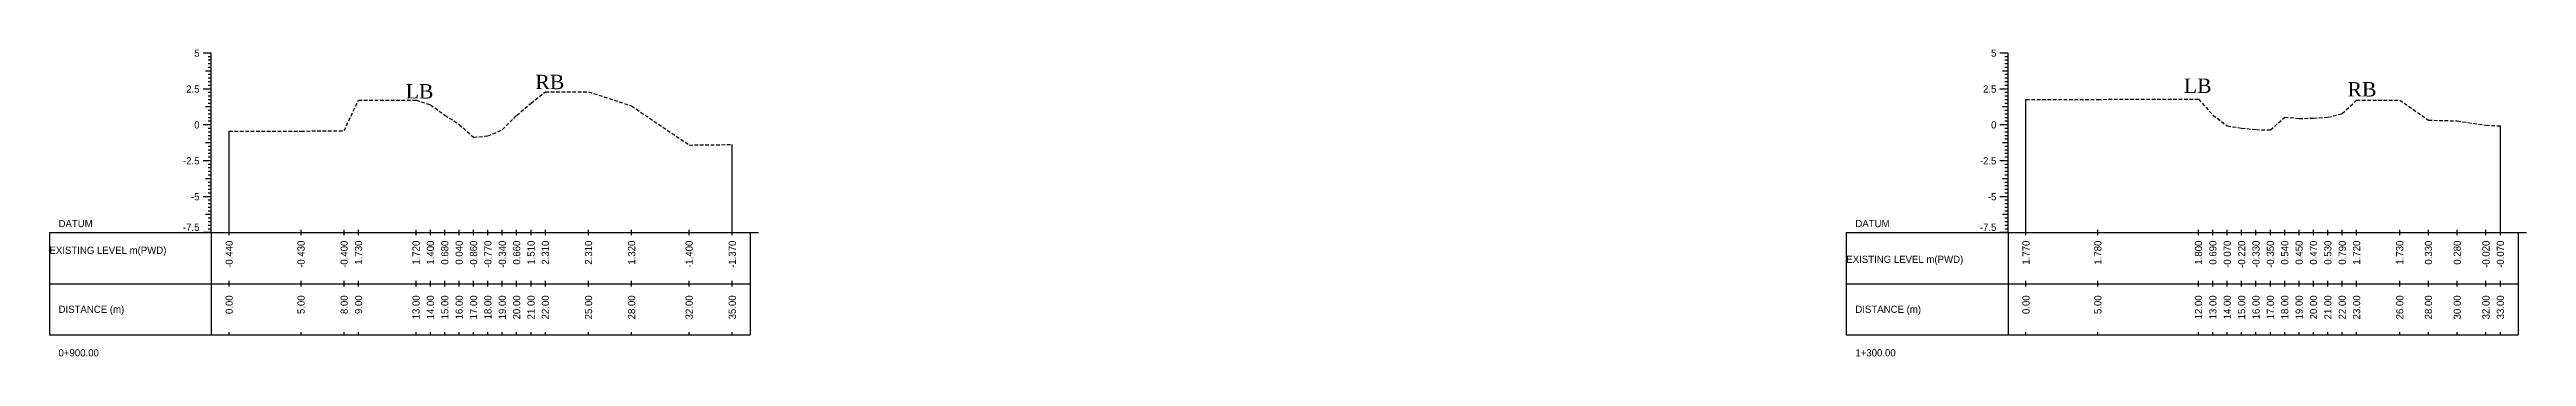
# Model space of a CAD drawing. Header units: inches. Extents: x 933 to 2044, y -1635 to -1096.
# Drawn here: x 1486 to 1658.3, y -1242.7 to -1221.3 of the extents above; entities that cross this region are included whole.
import ezdxf
from ezdxf.enums import TextEntityAlignment as Align

# ---------------------------------------------------------------- set-up
doc = ezdxf.new("R2010")
doc.units = ezdxf.units.IN
doc.header["$MEASUREMENT"] = 0
doc.linetypes.add('HIDDEN', pattern=[0.375, 0.25, -0.125])
doc.layers.add('CS_Drawing', color=7, linetype='Continuous')
doc.layers.add('GL', color=3, linetype='HIDDEN')
doc.styles.add('romans', font='romans.shx')

msp = doc.modelspace()

# ---------------------------------------------------------------- linework, layer by layer
at = {"layer": 'CS_Drawing'}
for p, q in [((1497.25, -1221.59), (1496.69, -1221.59)), ((1497.25, -1221.59), (1496.86, -1221.59)), ((1497.25, -1221.59), (1497.03, -1221.59)), ((1497.25, -1234.09), (1497.25, -1221.59)), ((1622.25, -1221.59), (1621.69, -1221.59)), ((1622.25, -1221.59), (1621.86, -1221.59)), ((1622.25, -1221.59), (1622.03, -1221.59)), ((1622.25, -1234.09), (1622.25, -1221.59)), ((1497.25, -1222.84), (1496.86, -1222.84)), ((1497.25, -1221.84), (1497.03, -1221.84)), ((1497.25, -1222.09), (1497.03, -1222.09)), ((1497.25, -1222.34), (1497.03, -1222.34)), ((1497.25, -1222.59), (1497.03, -1222.59)), ((1497.25, -1222.84), (1497.03, -1222.84)), ((1497.25, -1223.09), (1497.03, -1223.09)), ((1497.25, -1223.34), (1497.03, -1223.34)), ((1622.25, -1222.84), (1621.86, -1222.84)), ((1622.25, -1221.84), (1622.03, -1221.84)), ((1622.25, -1222.09), (1622.03, -1222.09)), ((1622.25, -1222.34), (1622.03, -1222.34)), ((1622.25, -1222.59), (1622.03, -1222.59)), ((1622.25, -1222.84), (1622.03, -1222.84)), ((1622.25, -1223.09), (1622.03, -1223.09)), ((1622.25, -1223.34), (1622.03, -1223.34)), ((1497.25, -1224.09), (1496.69, -1224.09)), ((1497.25, -1224.09), (1496.86, -1224.09)), ((1497.25, -1223.59), (1497.03, -1223.59)), ((1497.25, -1223.84), (1497.03, -1223.84)), ((1497.25, -1224.09), (1497.03, -1224.09)), ((1497.25, -1224.34), (1497.03, -1224.34)), ((1497.25, -1224.59), (1497.03, -1224.59)), ((1497.25, -1224.84), (1497.03, -1224.84)), ((1497.25, -1225.09), (1497.03, -1225.09)), ((1622.25, -1224.09), (1621.69, -1224.09)), ((1622.25, -1224.09), (1621.86, -1224.09)), ((1622.25, -1223.59), (1622.03, -1223.59)), ((1622.25, -1223.84), (1622.03, -1223.84)), ((1622.25, -1224.09), (1622.03, -1224.09)), ((1622.25, -1224.34), (1622.03, -1224.34)), ((1622.25, -1224.59), (1622.03, -1224.59)), ((1622.25, -1224.84), (1622.03, -1224.84)), ((1622.25, -1225.09), (1622.03, -1225.09)), ((1623.5, -1234.09), (1623.5, -1224.82)), ((1497.25, -1226.59), (1496.69, -1226.59)), ((1497.25, -1225.34), (1496.86, -1225.34)), ((1497.25, -1226.59), (1496.86, -1226.59)), ((1497.25, -1225.34), (1497.03, -1225.34)), ((1497.25, -1225.59), (1497.03, -1225.59)), ((1497.25, -1225.84), (1497.03, -1225.84)), ((1497.25, -1226.09), (1497.03, -1226.09)), ((1497.25, -1226.34), (1497.03, -1226.34)), ((1497.25, -1226.59), (1497.03, -1226.59)), ((1497.25, -1226.84), (1497.03, -1226.84)), ((1622.25, -1226.59), (1621.69, -1226.59)), ((1622.25, -1225.34), (1621.86, -1225.34)), ((1622.25, -1226.59), (1621.86, -1226.59)), ((1622.25, -1225.34), (1622.03, -1225.34)), ((1622.25, -1225.59), (1622.03, -1225.59)), ((1622.25, -1225.84), (1622.03, -1225.84)), ((1622.25, -1226.09), (1622.03, -1226.09)), ((1622.25, -1226.34), (1622.03, -1226.34)), ((1622.25, -1226.59), (1622.03, -1226.59)), ((1622.25, -1226.84), (1622.03, -1226.84)), ((1656.5, -1234.09), (1656.5, -1226.66)), ((1497.25, -1227.84), (1496.86, -1227.84)), ((1497.25, -1227.09), (1497.03, -1227.09)), ((1497.25, -1227.34), (1497.03, -1227.34)), ((1497.25, -1227.59), (1497.03, -1227.59)), ((1497.25, -1227.84), (1497.03, -1227.84)), ((1497.25, -1228.09), (1497.03, -1228.09)), ((1497.25, -1228.34), (1497.03, -1228.34)), ((1497.25, -1228.59), (1497.03, -1228.59)), ((1498.5, -1234.09), (1498.5, -1227.03)), ((1533.5, -1234.09), (1533.5, -1227.96)), ((1622.25, -1227.84), (1621.86, -1227.84)), ((1622.25, -1227.09), (1622.03, -1227.09)), ((1622.25, -1227.34), (1622.03, -1227.34)), ((1622.25, -1227.59), (1622.03, -1227.59)), ((1622.25, -1227.84), (1622.03, -1227.84)), ((1622.25, -1228.09), (1622.03, -1228.09)), ((1622.25, -1228.34), (1622.03, -1228.34)), ((1622.25, -1228.59), (1622.03, -1228.59)), ((1497.25, -1229.09), (1496.69, -1229.09)), ((1497.25, -1229.09), (1496.86, -1229.09)), ((1497.25, -1228.84), (1497.03, -1228.84)), ((1497.25, -1229.09), (1497.03, -1229.09)), ((1497.25, -1229.34), (1497.03, -1229.34)), ((1497.25, -1229.59), (1497.03, -1229.59)), ((1497.25, -1229.84), (1497.03, -1229.84)), ((1497.25, -1230.09), (1497.03, -1230.09)), ((1622.25, -1229.09), (1621.69, -1229.09)), ((1622.25, -1229.09), (1621.86, -1229.09)), ((1622.25, -1228.84), (1622.03, -1228.84)), ((1622.25, -1229.09), (1622.03, -1229.09)), ((1622.25, -1229.34), (1622.03, -1229.34)), ((1622.25, -1229.59), (1622.03, -1229.59)), ((1622.25, -1229.84), (1622.03, -1229.84)), ((1622.25, -1230.09), (1622.03, -1230.09)), ((1497.25, -1231.59), (1496.69, -1231.59)), ((1497.25, -1230.34), (1496.86, -1230.34)), ((1497.25, -1231.59), (1496.86, -1231.59)), ((1497.25, -1230.34), (1497.03, -1230.34)), ((1497.25, -1230.59), (1497.03, -1230.59)), ((1497.25, -1230.84), (1497.03, -1230.84)), ((1497.25, -1231.09), (1497.03, -1231.09)), ((1497.25, -1231.34), (1497.03, -1231.34)), ((1497.25, -1231.59), (1497.03, -1231.59)), ((1497.25, -1231.84), (1497.03, -1231.84)), ((1622.25, -1231.59), (1621.69, -1231.59)), ((1622.25, -1230.34), (1621.86, -1230.34)), ((1622.25, -1231.59), (1621.86, -1231.59)), ((1622.25, -1230.34), (1622.03, -1230.34)), ((1622.25, -1230.59), (1622.03, -1230.59)), ((1622.25, -1230.84), (1622.03, -1230.84)), ((1622.25, -1231.09), (1622.03, -1231.09)), ((1622.25, -1231.34), (1622.03, -1231.34)), ((1622.25, -1231.59), (1622.03, -1231.59)), ((1622.25, -1231.84), (1622.03, -1231.84)), ((1497.25, -1232.84), (1496.86, -1232.84)), ((1497.25, -1232.09), (1497.03, -1232.09)), ((1497.25, -1232.34), (1497.03, -1232.34)), ((1497.25, -1232.59), (1497.03, -1232.59)), ((1497.25, -1232.84), (1497.03, -1232.84)), ((1497.25, -1233.09), (1497.03, -1233.09)), ((1497.25, -1233.34), (1497.03, -1233.34)), ((1497.25, -1233.59), (1497.03, -1233.59)), ((1622.25, -1232.84), (1621.86, -1232.84)), ((1622.25, -1232.09), (1622.03, -1232.09)), ((1622.25, -1232.34), (1622.03, -1232.34)), ((1622.25, -1232.59), (1622.03, -1232.59)), ((1622.25, -1232.84), (1622.03, -1232.84)), ((1622.25, -1233.09), (1622.03, -1233.09)), ((1622.25, -1233.34), (1622.03, -1233.34)), ((1622.25, -1233.59), (1622.03, -1233.59)), ((1486, -1234.09), (1497.25, -1234.09)), ((1486, -1234.09), (1486, -1241.21)), ((1497.25, -1234.09), (1496.69, -1234.09)), ((1497.25, -1234.09), (1496.86, -1234.09)), ((1497.25, -1233.84), (1497.03, -1233.84)), ((1497.25, -1234.09), (1497.03, -1234.09)), ((1497.25, -1234.09), (1534.75, -1234.09)), ((1497.25, -1234.09), (1497.25, -1241.21)), ((1498.5, -1234.27), (1498.5, -1233.9)), ((1503.5, -1234.27), (1503.5, -1233.9)), ((1506.5, -1234.27), (1506.5, -1233.9)), ((1507.5, -1234.27), (1507.5, -1233.9)), ((1511.5, -1234.27), (1511.5, -1233.9)), ((1512.5, -1234.27), (1512.5, -1233.9)), ((1513.5, -1234.27), (1513.5, -1233.9)), ((1514.5, -1234.27), (1514.5, -1233.9)), ((1515.5, -1234.27), (1515.5, -1233.9)), ((1516.5, -1234.27), (1516.5, -1233.9)), ((1517.5, -1234.27), (1517.5, -1233.9)), ((1518.5, -1234.27), (1518.5, -1233.9)), ((1519.5, -1234.27), (1519.5, -1233.9)), ((1520.5, -1234.27), (1520.5, -1233.9)), ((1523.5, -1234.27), (1523.5, -1233.9)), ((1526.5, -1234.27), (1526.5, -1233.9)), ((1530.5, -1234.27), (1530.5, -1233.9)), ((1533.5, -1234.27), (1533.5, -1233.9)), ((1534.75, -1234.09), (1535.32, -1234.09)), ((1534.75, -1234.09), (1535.15, -1234.09)), ((1534.75, -1234.09), (1534.98, -1234.09)), ((1534.75, -1234.09), (1534.75, -1241.21)), ((1611, -1234.09), (1622.25, -1234.09)), ((1611, -1234.09), (1611, -1241.21)), ((1622.25, -1234.09), (1621.69, -1234.09)), ((1622.25, -1234.09), (1621.86, -1234.09)), ((1622.25, -1233.84), (1622.03, -1233.84)), ((1622.25, -1234.09), (1622.03, -1234.09)), ((1622.25, -1234.09), (1657.75, -1234.09)), ((1622.25, -1234.09), (1622.25, -1241.21)), ((1623.5, -1234.27), (1623.5, -1233.9)), ((1628.5, -1234.27), (1628.5, -1233.9)), ((1635.5, -1234.27), (1635.5, -1233.9)), ((1636.5, -1234.27), (1636.5, -1233.9)), ((1637.5, -1234.27), (1637.5, -1233.9)), ((1638.5, -1234.27), (1638.5, -1233.9)), ((1639.5, -1234.27), (1639.5, -1233.9)), ((1640.5, -1234.27), (1640.5, -1233.9)), ((1641.5, -1234.27), (1641.5, -1233.9)), ((1642.5, -1234.27), (1642.5, -1233.9)), ((1643.5, -1234.27), (1643.5, -1233.9)), ((1644.5, -1234.27), (1644.5, -1233.9)), ((1645.5, -1234.27), (1645.5, -1233.9)), ((1646.5, -1234.27), (1646.5, -1233.9)), ((1649.5, -1234.27), (1649.5, -1233.9)), ((1651.5, -1234.27), (1651.5, -1233.9)), ((1653.5, -1234.27), (1653.5, -1233.9)), ((1655.5, -1234.27), (1655.5, -1233.9)), ((1656.5, -1234.27), (1656.5, -1233.9)), ((1657.75, -1234.09), (1658.32, -1234.09)), ((1657.75, -1234.09), (1658.15, -1234.09)), ((1657.75, -1234.09), (1657.98, -1234.09)), ((1657.75, -1234.09), (1657.75, -1241.21)), ((1486, -1237.65), (1497.25, -1237.65)), ((1497.25, -1237.65), (1534.75, -1237.65)), ((1497.25, -1237.65), (1534.75, -1237.65)), ((1498.5, -1237.84), (1498.5, -1237.46)), ((1503.5, -1237.84), (1503.5, -1237.46)), ((1506.5, -1237.84), (1506.5, -1237.46)), ((1507.5, -1237.84), (1507.5, -1237.46)), ((1511.5, -1237.84), (1511.5, -1237.46)), ((1512.5, -1237.84), (1512.5, -1237.46)), ((1513.5, -1237.84), (1513.5, -1237.46)), ((1514.5, -1237.84), (1514.5, -1237.46)), ((1515.5, -1237.84), (1515.5, -1237.46)), ((1516.5, -1237.84), (1516.5, -1237.46)), ((1517.5, -1237.84), (1517.5, -1237.46)), ((1518.5, -1237.84), (1518.5, -1237.46)), ((1519.5, -1237.84), (1519.5, -1237.46)), ((1520.5, -1237.84), (1520.5, -1237.46)), ((1523.5, -1237.84), (1523.5, -1237.46)), ((1526.5, -1237.84), (1526.5, -1237.46)), ((1530.5, -1237.84), (1530.5, -1237.46)), ((1533.5, -1237.84), (1533.5, -1237.46)), ((1611, -1237.65), (1622.25, -1237.65)), ((1622.25, -1237.65), (1657.75, -1237.65)), ((1622.25, -1237.65), (1657.75, -1237.65)), ((1623.5, -1237.84), (1623.5, -1237.46)), ((1628.5, -1237.84), (1628.5, -1237.46)), ((1635.5, -1237.84), (1635.5, -1237.46)), ((1636.5, -1237.84), (1636.5, -1237.46)), ((1637.5, -1237.84), (1637.5, -1237.46)), ((1638.5, -1237.84), (1638.5, -1237.46)), ((1639.5, -1237.84), (1639.5, -1237.46)), ((1640.5, -1237.84), (1640.5, -1237.46)), ((1641.5, -1237.84), (1641.5, -1237.46)), ((1642.5, -1237.84), (1642.5, -1237.46)), ((1643.5, -1237.84), (1643.5, -1237.46)), ((1644.5, -1237.84), (1644.5, -1237.46)), ((1645.5, -1237.84), (1645.5, -1237.46)), ((1646.5, -1237.84), (1646.5, -1237.46)), ((1649.5, -1237.84), (1649.5, -1237.46)), ((1651.5, -1237.84), (1651.5, -1237.46)), ((1653.5, -1237.84), (1653.5, -1237.46)), ((1655.5, -1237.84), (1655.5, -1237.46)), ((1656.5, -1237.84), (1656.5, -1237.46)), ((1486, -1241.21), (1497.25, -1241.21)), ((1497.25, -1241.21), (1534.75, -1241.21)), ((1498.5, -1241.21), (1498.5, -1241.02)), ((1503.5, -1241.21), (1503.5, -1241.02)), ((1506.5, -1241.21), (1506.5, -1241.02)), ((1507.5, -1241.21), (1507.5, -1241.02)), ((1511.5, -1241.21), (1511.5, -1241.02)), ((1512.5, -1241.21), (1512.5, -1241.02)), ((1513.5, -1241.21), (1513.5, -1241.02)), ((1514.5, -1241.21), (1514.5, -1241.02)), ((1515.5, -1241.21), (1515.5, -1241.02)), ((1516.5, -1241.21), (1516.5, -1241.02)), ((1517.5, -1241.21), (1517.5, -1241.02)), ((1518.5, -1241.21), (1518.5, -1241.02)), ((1519.5, -1241.21), (1519.5, -1241.02)), ((1520.5, -1241.21), (1520.5, -1241.02)), ((1523.5, -1241.21), (1523.5, -1241.02)), ((1526.5, -1241.21), (1526.5, -1241.02)), ((1530.5, -1241.21), (1530.5, -1241.02)), ((1533.5, -1241.21), (1533.5, -1241.02)), ((1611, -1241.21), (1622.25, -1241.21)), ((1622.25, -1241.21), (1657.75, -1241.21)), ((1623.5, -1241.21), (1623.5, -1241.02)), ((1628.5, -1241.21), (1628.5, -1241.02)), ((1635.5, -1241.21), (1635.5, -1241.02)), ((1636.5, -1241.21), (1636.5, -1241.02)), ((1637.5, -1241.21), (1637.5, -1241.02)), ((1638.5, -1241.21), (1638.5, -1241.02)), ((1639.5, -1241.21), (1639.5, -1241.02)), ((1640.5, -1241.21), (1640.5, -1241.02)), ((1641.5, -1241.21), (1641.5, -1241.02)), ((1642.5, -1241.21), (1642.5, -1241.02)), ((1643.5, -1241.21), (1643.5, -1241.02)), ((1644.5, -1241.21), (1644.5, -1241.02)), ((1645.5, -1241.21), (1645.5, -1241.02)), ((1646.5, -1241.21), (1646.5, -1241.02)), ((1649.5, -1241.21), (1649.5, -1241.02)), ((1651.5, -1241.21), (1651.5, -1241.02)), ((1653.5, -1241.21), (1653.5, -1241.02)), ((1655.5, -1241.21), (1655.5, -1241.02)), ((1656.5, -1241.21), (1656.5, -1241.02))]:
    msp.add_line(p, q, dxfattribs=at)
at = {"layer": 'GL'}
for points in [[(1498.5, -1227.03), (1503.5, -1227.02), (1506.5, -1226.99), (1507.5, -1224.86), (1511.5, -1224.87), (1512.5, -1225.19), (1513.5, -1225.91), (1514.5, -1226.55), (1515.5, -1227.45), (1516.5, -1227.36), (1517.5, -1226.93), (1518.5, -1225.93), (1519.5, -1225.08), (1520.5, -1224.28), (1523.5, -1224.28), (1526.5, -1225.27), (1530.5, -1227.99), (1533.5, -1227.96)], [(1623.5, -1224.82), (1628.5, -1224.81), (1635.5, -1224.79), (1636.5, -1225.9), (1637.5, -1226.66), (1638.5, -1226.81), (1639.5, -1226.92), (1640.5, -1226.94), (1641.5, -1226.05), (1642.5, -1226.14), (1643.5, -1226.12), (1644.5, -1226.06), (1645.5, -1225.8), (1646.5, -1224.87), (1649.5, -1224.86), (1651.5, -1226.26), (1653.5, -1226.31), (1655.5, -1226.61), (1656.5, -1226.66)]]:
    msp.add_lwpolyline(points, dxfattribs=at)

# ---------------------------------------------------------------- texts
at = {"char_height": 1, "width": 154.2752, "attachment_point": 1, "style": 'romans'}
for s, insert in [('{\\fTimes New Roman|b0|i0|c0|p18;RB}', (1519.8, -1223.1)), ('{\\fTimes New Roman|b0|i0|c0|p18;LB}', (1634.48, -1223.36)), ('{\\fTimes New Roman|b0|i0|c0|p18;LB}', (1510.78, -1223.75)), ('{\\fTimes New Roman|b0|i0|c0|p18;RB}', (1645.87, -1223.61))]:
    msp.add_mtext(s, dxfattribs=dict(at, insert=insert))
at = {"layer": 'CS_Drawing'}
for s, p in [('5', (1496.44, -1221.59)), ('5', (1621.44, -1221.59)), ('2.5', (1496.44, -1224.09)), ('2.5', (1621.44, -1224.09)), ('0', (1496.44, -1226.59)), ('0', (1621.44, -1226.59)), ('-2.5', (1496.44, -1229.09)), ('-2.5', (1621.44, -1229.09)), ('-5', (1496.44, -1231.59)), ('-5', (1621.44, -1231.59))]:
    msp.add_text(s, height=0.5, dxfattribs=at).set_placement(p, align=Align.MIDDLE_RIGHT)
for s, p in [('DATUM', (1486.63, -1233.46)), ('DATUM', (1611.63, -1233.46)), ('EXISTING LEVEL m(PWD)', (1486, -1235.32)), ('EXISTING LEVEL m(PWD)', (1611, -1235.95)), ('DISTANCE (m)', (1486.63, -1239.43)), ('DISTANCE (m)', (1611.63, -1239.43)), ('0+900.00', (1486.63, -1242.46)), ('1+300.00', (1611.63, -1242.46))]:
    msp.add_text(s, height=0.5, dxfattribs=at).set_placement(p, align=Align.MIDDLE_LEFT)
for p in [(1496.44, -1233.97), (1621.44, -1233.97)]:
    msp.add_text('-7.5', height=0.5, dxfattribs=at).set_placement(p, align=Align.RIGHT)
for s, p in [('-0.440', (1498.5, -1234.65)), ('-0.430', (1503.5, -1234.65)), ('-0.400', (1506.5, -1234.65)), ('1.730', (1507.5, -1234.65)), ('1.720', (1511.5, -1234.65)), ('1.400', (1512.5, -1234.65)), ('0.680', (1513.5, -1234.65)), ('0.040', (1514.5, -1234.65)), ('-0.860', (1515.5, -1234.65)), ('-0.770', (1516.5, -1234.65)), ('-0.340', (1517.5, -1234.65)), ('0.660', (1518.5, -1234.65)), ('1.510', (1519.5, -1234.65)), ('2.310', (1520.5, -1234.65)), ('2.310', (1523.5, -1234.65)), ('1.320', (1526.5, -1234.65)), ('-1.400', (1530.5, -1234.65)), ('-1.370', (1533.5, -1234.65)), ('1.770', (1623.5, -1234.65)), ('1.780', (1628.5, -1234.65)), ('1.800', (1635.5, -1234.65)), ('0.690', (1636.5, -1234.65)), ('-0.070', (1637.5, -1234.65)), ('-0.220', (1638.5, -1234.65)), ('-0.330', (1639.5, -1234.65)), ('-0.350', (1640.5, -1234.65)), ('0.540', (1641.5, -1234.65)), ('0.450', (1642.5, -1234.65)), ('0.470', (1643.5, -1234.65)), ('0.530', (1644.5, -1234.65)), ('0.790', (1645.5, -1234.65)), ('1.720', (1646.5, -1234.65)), ('1.730', (1649.5, -1234.65)), ('0.330', (1651.5, -1234.65)), ('0.280', (1653.5, -1234.65)), ('-0.020', (1655.5, -1234.65)), ('-0.070', (1656.5, -1234.65)), ('0.00', (1498.5, -1238.46)), ('5.00', (1503.5, -1238.46)), ('8.00', (1506.5, -1238.46)), ('9.00', (1507.5, -1238.46)), ('13.00', (1511.5, -1238.46)), ('14.00', (1512.5, -1238.46)), ('15.00', (1513.5, -1238.46)), ('16.00', (1514.5, -1238.46)), ('17.00', (1515.5, -1238.46)), ('18.00', (1516.5, -1238.46)), ('19.00', (1517.5, -1238.46)), ('20.00', (1518.5, -1238.46)), ('21.00', (1519.5, -1238.46)), ('22.00', (1520.5, -1238.46)), ('25.00', (1523.5, -1238.46)), ('28.00', (1526.5, -1238.46)), ('32.00', (1530.5, -1238.46)), ('35.00', (1533.5, -1238.46)), ('0.00', (1623.5, -1238.46)), ('5.00', (1628.5, -1238.46)), ('12.00', (1635.5, -1238.46)), ('13.00', (1636.5, -1238.46)), ('14.00', (1637.5, -1238.46)), ('15.00', (1638.5, -1238.46)), ('16.00', (1639.5, -1238.46)), ('17.00', (1640.5, -1238.46)), ('18.00', (1641.5, -1238.46)), ('19.00', (1642.5, -1238.46)), ('20.00', (1643.5, -1238.46)), ('21.00', (1644.5, -1238.46)), ('22.00', (1645.5, -1238.46)), ('23.00', (1646.5, -1238.46)), ('26.00', (1649.5, -1238.46)), ('28.00', (1651.5, -1238.46)), ('30.00', (1653.5, -1238.46)), ('32.00', (1655.5, -1238.46)), ('33.00', (1656.5, -1238.46))]:
    msp.add_text(s, height=0.5, rotation=90, dxfattribs=at).set_placement(p, align=Align.MIDDLE_RIGHT)

doc.saveas('drawing.dxf')
